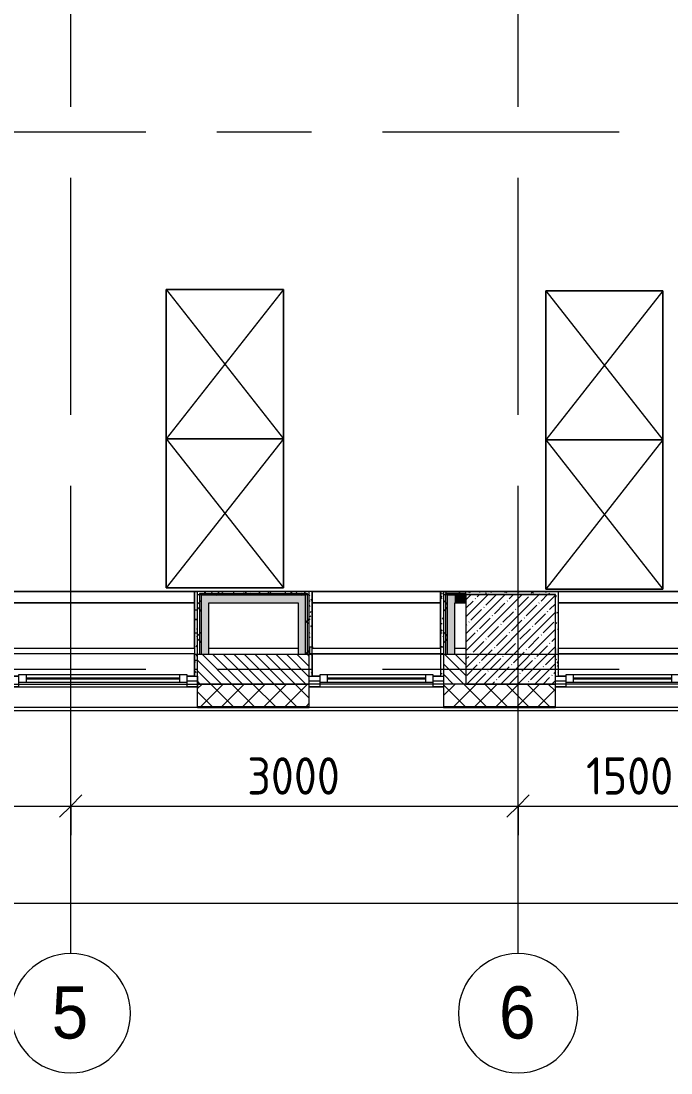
# Model space of a CAD drawing. Header units: millimetres. Extents: x -4185 to 186529, y -8553 to 29097.
# Drawn here: x 13676 to 18035, y -2706 to 4343 of the extents above; entities that cross this region are included whole.
import ezdxf

# ---------------------------------------------------------------- set-up
doc = ezdxf.new("R2010")
doc.units = ezdxf.units.MM
doc.linetypes.add('Осевая', pattern=[3175, 635, -476.25, 1587.5, -476.25])
for name, color, linetype, lineweight in [('A-ANNO-DIMS', 7, 'Continuous', 9), ('A-ANNO-DIMS-100', 7, 'Continuous', 9), ('A-GLAZ', 7, 'Continuous', 9), ('A-GLAZ-1', 7, 'Continuous', 13), ('A-WALL', 7, 'Continuous', 9), ('I-WALL', 7, 'Continuous', 9), ('S-COLS', 7, 'Continuous', 9), ('Оси', 7, 'Continuous', 9), ('Оси-1', 7, 'Continuous', 20), ('Оси-2', 7, 'Осевая', 9)]:
    doc.layers.add(name, color=color, linetype=linetype, lineweight=lineweight)
for name, color, linetype, lineweight, true_color in [('A-WALL-1', 7, 'Continuous', 9, 0x3c3c3c), ('A-WALL-FNSH-1', 7, 'Continuous', 9, 0x3c3c3c), ('I-FURN-1', 7, 'Continuous', 9, 0xf0f0f0)]:
    doc.layers.add(name, color=color, linetype=linetype, lineweight=lineweight, true_color=true_color)
doc.styles.add('Arial', font='arial.ttf', dxfattribs={"width": 0.9, "height": 350})
doc.styles.add('ISOCPEUR', font='isocpeur.ttf', dxfattribs={"width": 0.9, "height": 250})
doc.dimstyles.new('ISO-2_5_0_9К_БОЛЬШОЙ', dxfattribs={"dimscale": 304.8, "dimtxt": 248.995294, "dimasz": 0.492126, "dimexe": 0.393701, "dimexo": 0.984252, "dimgap": 0, "dimtad": 1, "dimdec": 0, "dimrnd": 10, "dimzin": 0, "dimdsep": 46, "dimtxsty": 'ISOCPEUR', "dimblk1": 'OBLIQUE', "dimblk2": 'OBLIQUE', "dimsah": 1, "dimcen": 0.09, "dimdle": 0.393701, "dimazin": 0, "dimtfac": 1, "dimtdec": 4, "dimtix": 1, "dimtmove": 0, "dimatfit": 3, "dimfxl": 1, "dimtvp": 1, "dimtolj": 1, "dimtzin": 0, "dimarcsym": 2})
pattern_1 = [(0, (0, 0), (121.92, 30.48), [10.058, -81.382, 10.058, -81.382, -487.68]), (0, (0, 0), (121.92, 30.48), [-182.88, 10.058, -172.822, 10.058, -81.382, -213.36]), (0, (0, 0), (121.92, 30.48), [-457.2, 10.058, -50.902, 10.058, -142.342]), (120, (45.72, 15.24), (-87.356454, 90.345817), [10.058, -81.382, 10.058, -81.382, -487.68]), (120, (45.72, 15.24), (-87.356454, 90.345817), [-182.88, 10.058, -172.822, 10.058, -81.382, -213.36]), (120, (45.72, 15.24), (-87.356454, 90.345817), [-457.2, 10.058, -50.902, 10.058, -142.342]), (240, (60.96, 76.2), (-34.563546, -120.825817), [10.058, -81.382, 10.058, -81.382, -487.68]), (240, (60.96, 76.2), (-34.563546, -120.825817), [-182.88, 10.058, -172.822, 10.058, -81.382, -213.36]), (240, (60.96, 76.2), (-34.563546, -120.825817), [-457.2, 10.058, -50.902, 10.058, -142.342])]
pattern_2 = [(45, (0, 0), (-106.066, 106.066), []), (135, (0, 0), (-106.066, -106.066), [])]

# ---------------------------------------------------------------- blocks, each defined once
blk = doc.blocks.new('120_Окно_СКБ_2Ст - 120_Окно_СКБ_2Ст 2100х2500 _мал створка справа_-V8-План размещения напольных электротехнических лючков и розеток 1 этажа в осях 1-12')
at = {"layer": 'A-GLAZ'}
for p, q in [((1050, -57), (-1050, -57)), ((-1030, -127), (-980, -127)), ((-930, -107), (100, -107)), ((100, -117), (-930, -117)), ((150, -127), (220, -127)), ((270, -107), (930, -107)), ((930, -117), (270, -117)), ((980, -127), (1030, -127))]:
    blk.add_line(p, q, dxfattribs=at)
at = {"layer": 'A-GLAZ-1'}
for p, q in [((-1050, -127), (-1050, -57)), ((-1050, -57), (-980, -57)), ((-980, -57), (-980, -127)), ((150, -127), (150, -57)), ((150, -57), (220, -57)), ((220, -57), (220, -127)), ((980, -127), (980, -57)), ((980, -57), (1050, -57)), ((1050, -57), (1050, -127)), ((-980, -127), (-1050, -127)), ((150, -87), (-980, -87)), ((-980, -87), (-980, -137)), ((-980, -137), (150, -137)), ((-930, -137), (-930, -87)), ((100, -137), (100, -87)), ((150, -137), (150, -87)), ((220, -127), (150, -127)), ((980, -87), (220, -87)), ((220, -87), (220, -137)), ((220, -137), (980, -137)), ((270, -137), (270, -87)), ((930, -137), (930, -87)), ((980, -137), (980, -87)), ((1050, -127), (980, -127))]:
    blk.add_line(p, q, dxfattribs=at)
blk = doc.blocks.new('120_Окно_СКБ_1Ст - 120_Окно_СКБ_1Ст 900х2500_h_-V19-План размещения напольных электротехнических лючков и розеток 1 этажа в осях 1-12')
at = {"layer": 'A-GLAZ'}
for p, q in [((450, -57), (-450, -57)), ((-430, -127), (-380, -127)), ((-330, -107), (330, -107)), ((330, -117), (-330, -117)), ((380, -127), (430, -127))]:
    blk.add_line(p, q, dxfattribs=at)
at = {"layer": 'A-GLAZ-1'}
for p, q in [((-450, -127), (-450, -57)), ((-450, -57), (-380, -57)), ((-380, -57), (-380, -127)), ((380, -127), (380, -57)), ((380, -57), (450, -57)), ((450, -57), (450, -127)), ((-380, -127), (-450, -127)), ((380, -87), (-380, -87)), ((-380, -87), (-380, -137)), ((-380, -137), (380, -137)), ((-330, -137), (-330, -87)), ((330, -137), (330, -87)), ((380, -137), (380, -87)), ((450, -127), (380, -127))]:
    blk.add_line(p, q, dxfattribs=at)
blk = doc.blocks.new('120_Окно_СКБ_2Ст - 120_Окно_СКБ_2Ст 2100х2500 _мал створка справа_-22445857-План размещения напольных электротехнических лючков и розеток 1 этажа в осях 1-12')
at = {"layer": 'A-GLAZ'}
for p, q in [((1050, -57), (-1050, -57)), ((-1030, -127), (-980, -127)), ((-930, -107), (100, -107)), ((100, -117), (-930, -117)), ((150, -127), (220, -127)), ((270, -107), (930, -107)), ((930, -117), (270, -117)), ((980, -127), (1030, -127))]:
    blk.add_line(p, q, dxfattribs=at)
at = {"layer": 'A-GLAZ-1'}
for p, q in [((-1050, -127), (-1050, -57)), ((-1050, -57), (-980, -57)), ((-980, -57), (-980, -127)), ((150, -127), (150, -57)), ((150, -57), (220, -57)), ((220, -57), (220, -127)), ((980, -127), (980, -57)), ((980, -57), (1050, -57)), ((1050, -57), (1050, -127)), ((-980, -127), (-1050, -127)), ((150, -87), (-980, -87)), ((-980, -87), (-980, -137)), ((-980, -137), (150, -137)), ((-930, -137), (-930, -87)), ((100, -137), (100, -87)), ((150, -137), (150, -87)), ((220, -127), (150, -127)), ((980, -87), (220, -87)), ((220, -87), (220, -137)), ((220, -137), (980, -137)), ((270, -137), (270, -87)), ((930, -137), (930, -87)), ((980, -137), (980, -87)), ((1050, -127), (980, -127))]:
    blk.add_line(p, q, dxfattribs=at)
blk = doc.blocks.new('Шкаф параметрический - 1_319-25527390-План размещения напольных электротехнических лючков и розеток 1 этажа в осях 1-12')
at = {"layer": 'I-FURN-1'}
for p, q in [((0, 0), (1000, -785)), ((0, -785), (1000, 0)), ((1000, 0), (0, 0)), ((0, 0), (0, -785)), ((0, -785), (0, 0)), ((0, 0), (1000, 0)), ((1000, -785), (1000, 0)), ((1000, 0), (1000, -785)), ((0, -785), (1000, -785)), ((1000, -785), (0, -785))]:
    blk.add_line(p, q, dxfattribs=at)
blk = doc.blocks.new('Зашивка приборов отопления19 - Зашивка приборов отопления-33282289-План размещения напольных электротехнических лючков и розеток 1 этажа в осях 1-12')
at = {"layer": 'A-WALL'}
for p, q in [((12120, 520), (10060, 520)), ((10060, 445), (12120, 445)), ((12120, 445), (10060.9, 445)), ((10060.9, 445), (10060.9, 105)), ((10060.9, 105), (12120, 105))]:
    blk.add_line(p, q, dxfattribs=at)
blk = doc.blocks.new('Зашивка приборов отопления20 - Зашивка приборов отопления-33282357-План размещения напольных электротехнических лючков и розеток 1 этажа в осях 1-12')
at = {"layer": 'A-WALL'}
for p, q in [((10940, 520), (10080, 520)), ((10940, 445), (10080, 445)), ((10080, 445), (10940, 445)), ((10060.9, 150), (10060.9, 105)), ((10060.9, 105), (10960, 105))]:
    blk.add_line(p, q, dxfattribs=at)
blk = doc.blocks.new('Зашивка приборов отопления21 - Зашивка приборов отопления-33282451-План размещения напольных электротехнических лючков и розеток 1 этажа в осях 1-12')
at = {"layer": 'A-WALL'}
for p, q in [((13270.9, 520), (10060.9, 520)), ((13270.9, 445), (10060.9, 445)), ((10060.9, 445), (13270.9, 445)), ((10061.7, 105), (12140.9, 105))]:
    blk.add_line(p, q, dxfattribs=at)
blk = doc.blocks.new('Ось сетки - D8-29747960-План размещения напольных электротехнических лючков и розеток 1 этажа в осях 1-12')
at = {"layer": 'Оси-1'}
for start, end in [(360, 180), (180, 360)]:
    blk.add_arc((0, 0), 4, start, end, dxfattribs=at)
blk = doc.blocks.new('DIMBLOCK4-План размещения напольных электротехнических лючков и розеток 1 этажа в осях 1-12')
at = {"layer": 'A-ANNO-DIMS-100'}
for p, q in [((12510, -1111.7), (12510, -797.7)), ((14010, -1111.7), (14010, -797.7)), ((12510, -917.7), (14010, -917.7)), ((12510, -917.7), (12510, -1111.7)), ((14010, -917.7), (14010, -1111.7))]:
    blk.add_line(p, q, dxfattribs=at)
at = {"layer": 'A-ANNO-DIMS-100', "lineweight": 20}
for p, q in [((12510, -917.7), (12585, -842.7)), ((14010, -917.7), (14085, -842.7)), ((12510, -917.7), (12435, -992.7)), ((14010, -917.7), (13935, -992.7))]:
    blk.add_line(p, q, dxfattribs=at)
at = {"layer": 'A-ANNO-DIMS-100', "color": 0, "insert": (12965.5, -591.1), "char_height": 250, "width": 706.764, "attachment_point": 1, "line_spacing_factor": 1.149209, "style": 'ISOCPEUR'}
blk.add_mtext('1500', dxfattribs=at)
blk = doc.blocks.new('_Oblique')
at = {"color": 0, "linetype": 'ByBlock', "lineweight": -2}
blk.add_line((-0.5, -0.5), (0.5, 0.5), dxfattribs=at)
blk = doc.blocks.new('DIMBLOCK5-План размещения напольных электротехнических лючков и розеток 1 этажа в осях 1-12')
at = {"layer": 'A-ANNO-DIMS-100'}
for p, q in [((14010, -1111.7), (14010, -797.7)), ((17010, -1111.7), (17010, -797.7)), ((14010, -917.7), (17010, -917.7)), ((14010, -917.7), (14010, -1111.7)), ((17010, -917.7), (17010, -1111.7))]:
    blk.add_line(p, q, dxfattribs=at)
at = {"layer": 'A-ANNO-DIMS-100', "lineweight": 20}
for p, q in [((14010, -917.7), (14085, -842.7)), ((17010, -917.7), (17085, -842.7)), ((14010, -917.7), (13935, -992.7)), ((17010, -917.7), (16935, -992.7))]:
    blk.add_line(p, q, dxfattribs=at)
at = {"layer": 'A-ANNO-DIMS-100', "color": 0, "insert": (15194, -591.1), "char_height": 250, "width": 758.478, "attachment_point": 1, "line_spacing_factor": 1.149209, "style": 'ISOCPEUR'}
blk.add_mtext('3000', dxfattribs=at)
blk = doc.blocks.new('DIMBLOCK6-План размещения напольных электротехнических лючков и розеток 1 этажа в осях 1-12')
at = {"layer": 'A-ANNO-DIMS-100'}
for p, q in [((17010, -1111.7), (17010, -797.7)), ((18510, -1111.7), (18510, -797.7)), ((17010, -917.7), (18510, -917.7)), ((17010, -917.7), (17010, -1111.7)), ((18510, -917.7), (18510, -1111.7))]:
    blk.add_line(p, q, dxfattribs=at)
at = {"layer": 'A-ANNO-DIMS-100', "lineweight": 20}
for p, q in [((17010, -917.7), (17085, -842.7)), ((18510, -917.7), (18585, -842.7)), ((17010, -917.7), (16935, -992.7)), ((18510, -917.7), (18435, -992.7))]:
    blk.add_line(p, q, dxfattribs=at)
at = {"layer": 'A-ANNO-DIMS-100', "color": 0, "insert": (17465.5, -591.1), "char_height": 250, "width": 706.764, "attachment_point": 1, "line_spacing_factor": 1.149209, "style": 'ISOCPEUR'}
blk.add_mtext('1500', dxfattribs=at)
blk = doc.blocks.new('DIMBLOCK25-План размещения напольных электротехнических лючков и розеток 1 этажа в осях 1-12')
at = {"layer": 'A-ANNO-DIMS-100'}
for p, q in [((110, -1763), (110, -1449)), ((38310, -1763), (38310, -1449)), ((-10, -1569), (38430, -1569)), ((110, -1569), (110, -1763)), ((38310, -1569), (38310, -1763))]:
    blk.add_line(p, q, dxfattribs=at)
at = {"layer": 'A-ANNO-DIMS-100', "lineweight": 20}
for p, q in [((110, -1569), (185, -1494)), ((38310, -1569), (38385, -1494)), ((110, -1569), (35, -1644)), ((38310, -1569), (38235, -1644))]:
    blk.add_line(p, q, dxfattribs=at)
at = {"layer": 'A-ANNO-DIMS-100', "color": 0, "insert": (18815, -1242.4), "char_height": 250, "width": 948.097, "attachment_point": 1, "line_spacing_factor": 1.149209, "style": 'ISOCPEUR'}
blk.add_mtext('38200', dxfattribs=at)

msp = doc.modelspace()

# ---------------------------------------------------------------- hatches: boundary and pattern name
at = {"layer": 'A-WALL'}
h = msp.add_hatch(dxfattribs=at)
h.set_pattern_fill('FP_31', color=256, style=0, pattern_type=2)
h.set_pattern_definition([(135, (0, 0), (-35.35534, -35.35534), [])])
h.paths.add_polyline_path([(9159.7, -100), (9910, -99.1), (9910, 100), (9159.7, 100), (9159.7, -99.1)])
h.paths.add_polyline_path([(21610, -100), (21910, -100), (21910, 100), (21610, 100), (21610, -99.1)])
h.paths.add_polyline_path([(20710, -100), (20710, 100), (19360, 100), (19360, -100), (20433.6, -100)])
h.paths.add_polyline_path([(28309.7, -100), (28309.7, 100), (27310, 100), (27310, -100), (27831, -100)])
h.paths.add_polyline_path([(7656.2, -100), (7660, -100), (7660, 100), (6830, 100), (6830, -100)])
h.paths.add_polyline_path([(22635, -100), (22635, 100), (22510, 100), (22510, -100)])
h.paths.add_polyline_path([(26160, -100), (26410, -100), (26410, 100), (26160, 100), (26160, -80)])
h.paths.add_polyline_path([(12010, -100), (12160, -99.1), (12160, 100), (12010, 100), (12010, -99.1)])
h.paths.add_polyline_path([(25435, -100), (25560, -100), (25560, 100), (25435, 100), (25435, -80)])
h.paths.add_polyline_path([(16660, -100), (16660, 100), (16510, 100), (16510, -100)])
h.paths.add_polyline_path([(14860, -100), (15610, -100), (15610, 100), (14860, 100), (14860, -99.1)])
h = msp.add_hatch(dxfattribs=at)
h.set_pattern_fill('FP_6', color=256, style=0, pattern_type=2)
h.set_pattern_definition([(45, (0, 0), (-70.71068, 70.71068), []), (135, (0, 0), (-70.71068, -70.71068), [])])
h.paths.add_polyline_path([(38287.7, -250), (38287.7, -100), (37990, -100), (37990, -250)])
h.paths.add_polyline_path([(36573.4, -250), (37090, -250), (37090, -100), (35970, -100), (35970, -250)])
h.paths.add_polyline_path([(33870, -250), (33870, -100), (33010, -100), (33010, -250), (33211, -250)])
h.paths.add_polyline_path([(29209.7, -250), (30210, -250), (30210, -100), (29209.7, -100), (29209.7, -207.1)])
h.paths.add_polyline_path([(27310, -250), (28309.7, -250), (28309.7, -100), (27310, -100), (27310, -211.8)])
h.paths.add_polyline_path([(26410, -250), (26410, -100), (25435, -100), (25435, -250)])
h.paths.add_polyline_path([(21610, -250), (22635, -250), (22635, -100), (21610, -100), (21610, -226)])
h.paths.add_polyline_path([(19360, -250), (20710, -250), (20710, -100), (19360, -100), (19360, -231.6)])
h.paths.add_polyline_path([(17071.1, -250), (17260, -250), (17260, -100), (16510, -100), (16510, -250)])
h.paths.add_polyline_path([(15610, -250), (15610, -100), (14860, -100), (14860, -250), (15053.7, -250)])
h.paths.add_polyline_path([(12760, -250), (12760, -100), (12010, -100), (12010, -250), (12363.7, -250)])
h.paths.add_polyline_path([(9910, -250), (9910, -100), (9159.7, -100), (9159.7, -250), (9673.7, -250)])
h.paths.add_polyline_path([(7656.2, -250), (8259.7, -250), (8259.7, -100), (6830, -100), (6830, -250)])
h.paths.add_polyline_path([(2276.3, -250), (3730, -250), (3730, -100), (-260, -100), (-260, -250), (931.3, -250)])
at = {"layer": 'I-WALL'}
h = msp.add_hatch(dxfattribs=at)
h.set_pattern_fill('FP_84', color=256, style=0, pattern_type=2)
h.set_pattern_definition(pattern_1)
h.paths.add_polyline_path([(14860, 100), (14860, 520), (14840, 520), (14840, 100)])
h = msp.add_hatch(dxfattribs=at)
h.set_pattern_fill('FP_84', color=256, style=0, pattern_type=2)
h.set_pattern_definition(pattern_1)
h.paths.add_polyline_path([(15585, 500), (15630, 500), (15630, 520), (14860, 520), (14860, 500), (15535, 500)])
h = msp.add_hatch(dxfattribs=at)
h.set_pattern_fill('FP_85', color=256, style=0, pattern_type=2)
h.set_pattern_definition(pattern_2)
h.paths.add_polyline_path([(14872.5, 100), (14872.3, 500), (14860, 500), (14860, 100)])
h = msp.add_hatch(dxfattribs=at)
h.set_pattern_fill('FP_85', color=256, style=0, pattern_type=2)
h.set_pattern_definition(pattern_2)
h.paths.add_polyline_path([(14885, 100), (14885, 500), (14872.5, 500), (14872.5, 100)])
h = msp.add_hatch(dxfattribs=at)
h.set_pattern_fill('FP_85', color=256, style=0, pattern_type=2)
h.set_pattern_definition(pattern_2)
h.paths.add_polyline_path([(15597.5, 495), (15597.5, 500), (14885, 500), (14885, 495), (15585, 495)])
for points in [[(14885, 100), (14935, 100), (14935, 495), (14885, 495), (14885, 134.6)], [(15435.8, 445), (15585, 445), (15585, 495), (14935, 495), (14935, 445)], [(16535, 100), (16585, 100), (16585, 495), (16535, 495), (16535, 103.3)], [(16660, 445), (16660, 495), (16585, 495), (16585, 445)], [(15535, 100), (15585, 100), (15585, 445), (15535, 445), (15535, 140)]]:
    msp.add_hatch(color=256, dxfattribs=at).paths.add_polyline_path(points)
h = msp.add_hatch(dxfattribs=at)
h.set_pattern_fill('FP_85', color=256, style=0, pattern_type=2)
h.set_pattern_definition(pattern_2)
h.paths.add_polyline_path([(15597.5, 100), (15597.5, 495), (15585, 495), (15585, 100)])
h = msp.add_hatch(dxfattribs=at)
h.set_pattern_fill('FP_85', color=256, style=0, pattern_type=2)
h.set_pattern_definition(pattern_2)
h.paths.add_polyline_path([(15610, 100), (15610, 500), (15597.5, 500), (15597.5, 100)])
h = msp.add_hatch(dxfattribs=at)
h.set_pattern_fill('FP_84', color=256, style=0, pattern_type=2)
h.set_pattern_definition(pattern_1)
h.paths.add_polyline_path([(15610.9, 150), (15630, 150), (15630, 500), (15610, 500), (15610, 150)])
h = msp.add_hatch(dxfattribs=at)
h.set_pattern_fill('FP_84', color=256, style=0, pattern_type=2)
h.set_pattern_definition(pattern_1)
h.paths.add_polyline_path([(16585, 500), (17260, 500), (17260, 520), (16490, 520), (16490, 500), (16535, 500)])
h = msp.add_hatch(dxfattribs=at)
h.set_pattern_fill('FP_84', color=256, style=0, pattern_type=2)
h.set_pattern_definition(pattern_1)
h.paths.add_polyline_path([(16510, 150), (16510, 500), (16490, 500), (16490, 150)])
h = msp.add_hatch(dxfattribs=at)
h.set_pattern_fill('FP_85', color=256, style=0, pattern_type=2)
h.set_pattern_definition(pattern_2)
h.paths.add_polyline_path([(16522.5, 100), (16522.3, 500), (16510, 500), (16510, 100), (16520.9, 100)])
h = msp.add_hatch(dxfattribs=at)
h.set_pattern_fill('FP_85', color=256, style=0, pattern_type=2)
h.set_pattern_definition(pattern_2)
h.paths.add_polyline_path([(16535, 100), (16535, 500), (16522.5, 500), (16522.5, 100)])
h = msp.add_hatch(dxfattribs=at)
h.set_pattern_fill('FP_85', color=256, style=0, pattern_type=2)
h.set_pattern_definition(pattern_2)
h.paths.add_polyline_path([(16660, 495), (16660, 500), (16535, 500), (16535, 495), (16585, 495)])
h = msp.add_hatch(dxfattribs=at)
h.set_pattern_fill('FP_84', color=256, style=0, pattern_type=2)
h.set_pattern_definition(pattern_1)
h.paths.add_polyline_path([(17280, 140), (17279.1, 520), (17260, 520), (17260, 140)])
h = msp.add_hatch(dxfattribs=at)
h.set_pattern_fill('FP_84', color=256, style=0, pattern_type=2)
h.set_pattern_definition(pattern_1)
h.paths.add_polyline_path([(14840, -48), (14860, -48), (14860, 100), (14840, 100)])
h = msp.add_hatch(dxfattribs=at)
h.set_pattern_fill('FP_84', color=256, style=0, pattern_type=2)
h.set_pattern_definition(pattern_1)
h.paths.add_polyline_path([(15630, -48), (15630, 100), (15610, 100), (15610, -48)])
h = msp.add_hatch(dxfattribs=at)
h.set_pattern_fill('FP_84', color=256, style=0, pattern_type=2)
h.set_pattern_definition(pattern_1)
h.paths.add_polyline_path([(16490, -48), (16510, -48), (16510, 100), (16490, 100), (16490, -44.4)])
h = msp.add_hatch(dxfattribs=at)
h.set_pattern_fill('FP_84', color=256, style=0, pattern_type=2)
h.set_pattern_definition(pattern_1)
h.paths.add_polyline_path([(20490, 100), (20490, 140), (19360, 140), (19360, 100), (20433.6, 100)])
h.paths.add_polyline_path([(17260, 100), (17281, 100), (17280, 140), (17260, 140)])
h = msp.add_hatch(dxfattribs=at)
h.set_pattern_fill('FP_84', color=256, style=0, pattern_type=2)
h.set_pattern_definition(pattern_1)
h.paths.add_polyline_path([(17280, -48), (17280, 100), (17260, 100), (17260, -48)])
at = {"layer": 'S-COLS'}
h = msp.add_hatch(dxfattribs=at)
h.set_pattern_fill('FP_1', color=256, style=0, pattern_type=2)
h.set_pattern_definition([(45, (0, 0), (-57.02463, 57.02463), []), (45, (57.025, 0), (-57.02463, 57.02463), [100.806, -20.161, 3.353, -16.808])])
h.paths.add_polyline_path([(17260, -100), (17260, 500), (16660, 500), (16660, -100), (17071.1, -100)])

# ---------------------------------------------------------------- linework, layer by layer
at = {"layer": 'A-WALL'}
for p, q in [((14840, 141), (14840, 520)), ((14872.5, 507.5), (14872.5, 100)), ((15597.5, 507.5), (14872.5, 507.5)), ((14885, 495), (14885, 100)), ((15585, 495), (14885, 495)), ((15585, 100), (15585, 495)), ((15597.5, 100), (15597.5, 507.5)), ((16522.5, 507.5), (16522.5, 100)), ((16660, 507.5), (16522.5, 507.5)), ((16535, 495), (16535, 100)), ((16660, 495), (16535, 495)), ((17280, 140), (17281, 140)), ((8260, -100), (15610, -100)), ((21910, -100), (14860, -100)), ((38287.7, -280), (-290, -280)), ((14860, -258), (12760, -258)), ((14860, -250), (15610, -250)), ((14860, -253), (15610, -253)), ((16510, -258), (15610, -258)), ((16510, -250), (17260, -250)), ((16510, -253), (17260, -253)), ((19360, -258), (17260, -258))]:
    msp.add_line(p, q, dxfattribs=at)
at = {"layer": 'A-WALL-1'}
for p, q in [((14860, -250), (14860, 520)), ((15630, 520), (14860, 520)), ((14860, 500), (15610, 500)), ((15610, -250), (15610, 520)), ((15630, 150), (15630, 520)), ((16490, 520), (16490, 150)), ((16510, 520), (16510, -250)), ((16510, 500), (17260, 500)), ((16660, 445), (16660, 520)), ((17260, -250), (17260, 500)), ((17280, 140), (17280, 520)), ((14935, 100), (14935, 445)), ((14935, 445), (15535, 445)), ((15535, 445), (15535, 100)), ((16585, 100), (16585, 445)), ((16585, 445), (16660, 445)), ((14840, 141), (14840, 100)), ((15610, 150), (15630, 150)), ((16490, 150), (16510, 150)), ((14840, 100), (15630, 100)), ((15630, -48), (15630, 100)), ((16490, 100), (17280, 100)), ((16490, 100), (16490, -48)), ((17280, -48), (17280, 100)), ((17281, 100), (17281, 140)), ((14840, -48), (14860, -48)), ((15610, -48), (15630, -48)), ((16490, -48), (16510, -48)), ((17260, -48), (17280, -48))]:
    msp.add_line(p, q, dxfattribs=at)
at = {"layer": 'A-WALL-FNSH-1'}
for p, q in [((15631, 521), (14839, 521)), ((14839, 521), (14839, 141)), ((14840, 520), (14860, 520)), ((15631, 150), (15631, 520)), ((17281, 521), (16488.8, 521)), ((16488.8, 520), (16488.8, 140.5)), ((16489.8, 140.5), (16489.8, 520)), ((16489.8, 520), (17280, 520)), ((17281, 140), (17281, 520)), ((14839, 141), (14840, 141)), ((15630, 150), (15631, 150)), ((14839, 100), (14839, -48)), ((14840, 100), (14839, 100)), ((14840, -48), (14840, 100)), ((15631, 100), (15630, 100)), ((15631, -48), (15631, 100)), ((16488.8, 140.5), (16489.8, 140.5)), ((16489, 100), (16489, -48)), ((16490, 100), (16489, 100)), ((17281, 100), (17280, 100)), ((17281, -48), (17281, 100)), ((14839, -48), (14840, -48)), ((15630, -48), (15631, -48)), ((16489, -48), (16490, -48)), ((17280, -48), (17281, -48)), ((14860, -250), (14860, -258)), ((14860, -258), (15610, -258)), ((15610, -258), (15610, -250)), ((16510, -250), (16510, -258)), ((16510, -258), (17260, -258)), ((17260, -258), (17260, -250))]:
    msp.add_line(p, q, dxfattribs=at)
at = {"layer": 'I-WALL'}
for p, q in [((12780.5, 521), (14839, 521)), ((14839, 520), (12781, 520)), ((15631, 521), (16488.8, 521)), ((15631, 521), (15631, 520)), ((16488.8, 520), (15631, 520)), ((16488.8, 520), (16488.8, 521)), ((17281, 521), (20489, 521)), ((17281, 521), (17281, 520)), ((20489, 520), (17281, 520)), ((15630, 100), (15630, 150)), ((15631, 150), (15631, 140.5)), ((16490, 150), (16490, 100)), ((12780, 140), (14840, 140)), ((14935, 140), (15535, 140)), ((15631, 140.5), (15630, 140.5)), ((15630, 140), (16490, 140)), ((16489, 100), (15631, 100)), ((16585, 140), (16660, 140)), ((17281, 140), (19360, 140)), ((19339, 100), (17281, 100)), ((14860, -80), (14790, -80)), ((15680, -80), (15610, -80)), ((16510, -80), (16440, -80)), ((17330, -80), (17260, -80))]:
    msp.add_line(p, q, dxfattribs=at)
at = {"layer": 'S-COLS'}
for p, q in [((17260, 500), (16660, 500)), ((16660, 500), (16660, -100)), ((17260, -100), (17260, 500)), ((16660, -100), (17260, -100))]:
    msp.add_line(p, q, dxfattribs=at)
at = {"layer": 'Оси'}
for p, q in [((14010, -1906.3), (14010, 593.7)), ((17010, -1906.3), (17010, 593.7))]:
    msp.add_line(p, q, dxfattribs=at)
at = {"layer": 'Оси-2'}
for p, q in [((14010, 593.7), (14010, 24898.1)), ((17010, 593.7), (17010, 24898.1)), ((-885.2, 3600), (36057, 3600)), ((-885.2, 0), (36057, 0))]:
    msp.add_line(p, q, dxfattribs=at)

# ---------------------------------------------------------------- block references
at = {"layer": 'A-GLAZ', "rotation": 180}
for name, p in [('120_Окно_СКБ_2Ст - 120_Окно_СКБ_2Ст 2100х2500 _мал створка справа_-V8-План размещения напольных электротехнических лючков и розеток 1 этажа в осях 1-12', (13810, -175)), ('120_Окно_СКБ_1Ст - 120_Окно_СКБ_1Ст 900х2500_h_-V19-План размещения напольных электротехнических лючков и розеток 1 этажа в осях 1-12', (16060, -175)), ('120_Окно_СКБ_2Ст - 120_Окно_СКБ_2Ст 2100х2500 _мал створка справа_-22445857-План размещения напольных электротехнических лючков и розеток 1 этажа в осях 1-12', (18310, -175))]:
    msp.add_blockref(name, p, dxfattribs=at)
at = {"layer": 'A-WALL'}
for name, p in [('Зашивка приборов отопления19 - Зашивка приборов отопления-33282289-План размещения напольных электротехнических лючков и розеток 1 этажа в осях 1-12', (2720, 0)), ('Зашивка приборов отопления20 - Зашивка приборов отопления-33282357-План размещения напольных электротехнических лючков и розеток 1 этажа в осях 1-12', (5550, 0)), ('Зашивка приборов отопления21 - Зашивка приборов отопления-33282451-План размещения напольных электротехнических лючков и розеток 1 этажа в осях 1-12', (7219.1, 0))]:
    msp.add_blockref(name, p, dxfattribs=at)
at = {"layer": 'I-FURN-1', "rotation": 269.9999999999999}
for p in [(15435.8, 2544), (17980.8, 2535.8), (15435.8, 1544), (17980.8, 1535.8)]:
    msp.add_blockref('Шкаф параметрический - 1_319-25527390-План размещения напольных электротехнических лючков и розеток 1 этажа в осях 1-12', p, dxfattribs=at)
at = {"layer": 'Оси-1', "xscale": 99.99999999999993, "yscale": 99.99999999999993, "zscale": 99.99999999999993}
for p in [(14010, -2306.3), (17010, -2306.3)]:
    msp.add_blockref('Ось сетки - D8-29747960-План размещения напольных электротехнических лючков и розеток 1 этажа в осях 1-12', p, dxfattribs=at)

# ---------------------------------------------------------------- texts
at = {"layer": 'Оси', "char_height": 350, "width": 303.038, "attachment_point": 1, "style": 'Arial'}
for s, insert in [('\\fArial|b0|i0|c204|p34|;\\W.9;5', (13882.5, -2125.6)), ('\\fArial|b0|i0|c204|p34|;\\W.9;6', (16882.5, -2125.6))]:
    msp.add_mtext(s, dxfattribs=dict(at, insert=insert))

# ---------------------------------------------------------------- dimensions: what is measured, and where the dimension line sits
at = {"layer": 'A-ANNO-DIMS'}
for base, p1, p2, override, picture, middle in [((14010, -917.7), (12510, -811.7), (14010, -811.7), {"dimpost": '<>', "dimfxl": 1500}, 'DIMBLOCK4-План размещения напольных электротехнических лючков и розеток 1 этажа в осях 1-12', (13260, -792.7)), ((17010, -917.7), (14010, -811.7), (17010, -811.7), {"dimpost": '<>', "dimfxl": 3000}, 'DIMBLOCK5-План размещения напольных электротехнических лючков и розеток 1 этажа в осях 1-12', (15510, -792.7)), ((18510, -917.7), (17010, -811.7), (18510, -811.7), {"dimpost": '<>', "dimfxl": 1500}, 'DIMBLOCK6-План размещения напольных электротехнических лючков и розеток 1 этажа в осях 1-12', (17760, -792.7)), ((38310, -1569), (110, -1463), (38310, -1463), {"dimpost": '<>', "dimfxl": 38199.999966}, 'DIMBLOCK25-План размещения напольных электротехнических лючков и розеток 1 этажа в осях 1-12', (19210, -1444))]:
    dim = msp.add_linear_dim(base=base, p1=p1, p2=p2, dimstyle='ISO-2_5_0_9К_БОЛЬШОЙ', override=override, dxfattribs=at)
    dim.commit()
    dim.dimension.update_dxf_attribs({"geometry": picture, "text_midpoint": middle})

doc.saveas('drawing.dxf')
